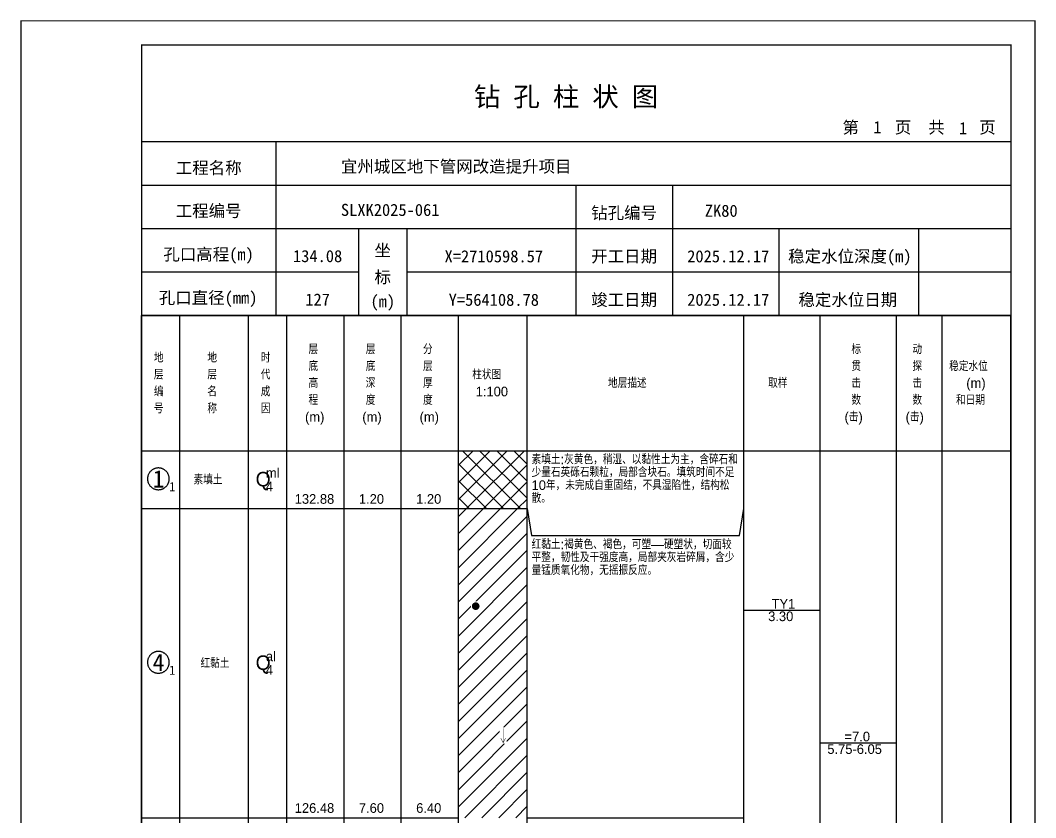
# Model space of a CAD drawing. Header units: millimetres. Extents: x 12489 to 89920, y 4630 to 4927.
# Drawn here: x 54729.3 to 54939.6, y 4761.7 to 4926.8 of the extents above; entities that cross this region are included whole.
import ezdxf
from ezdxf.enums import TextEntityAlignment as Align

# ---------------------------------------------------------------- set-up
doc = ezdxf.new("R2010")
doc.units = ezdxf.units.MM
doc.layers.add('GICAD_QUYANG', color=7, linetype='Continuous')
doc.layers.add('ZZT_TC', color=7, linetype='Continuous')
doc.styles.add('成果图图块', font='', dxfattribs={"height": 2.5})
doc.styles.add('成果图模板', font='')
doc.styles.add('成果图模板标题', font='simhei.ttf')
doc.styles.add('成果图表体', font='Comfont.shx', dxfattribs={"height": 2, "bigfont": 'Hztxt12a.shx'})
doc.styles.get('成果图图块').set_extended_font_data('FangSong_GB2312')
doc.styles.get('成果图模板').set_extended_font_data('FangSong_GB2312')

# ---------------------------------------------------------------- blocks, each defined once
blk = doc.blocks.new('DCBH-1-1-1368', base_point=(0.3, -0.11))
at = {"layer": 'ZZT_TC', "color": 7}
blk.add_polyline3d([(-0.19, 2.31, 0), (-0.3, 2.31, 0), (-0.41, 2.3, 0), (-0.52, 2.29, 0), (-0.63, 2.27, 0), (-0.73, 2.24, 0), (-0.84, 2.21, 0), (-0.95, 2.18, 0), (-1.05, 2.14, 0), (-1.15, 2.09, 0), (-1.25, 2.04, 0), (-1.35, 1.99, 0), (-1.44, 1.93, 0), (-1.53, 1.87, 0), (-1.62, 1.8, 0), (-1.7, 1.73, 0), (-1.78, 1.65, 0), (-1.86, 1.57, 0), (-1.93, 1.49, 0), (-2, 1.4, 0), (-2.06, 1.31, 0), (-2.12, 1.22, 0), (-2.17, 1.12, 0), (-2.22, 1.02, 0), (-2.27, 0.92, 0), (-2.31, 0.82, 0), (-2.34, 0.71, 0), (-2.37, 0.61, 0), (-2.4, 0.5, 0), (-2.41, 0.39, 0), (-2.43, 0.28, 0), (-2.44, 0.17, 0), (-2.44, 0.06, 0), (-2.44, -0.05, 0), (-2.43, -0.16, 0), (-2.41, -0.27, 0), (-2.4, -0.38, 0), (-2.37, -0.49, 0), (-2.34, -0.6, 0), (-2.31, -0.7, 0), (-2.27, -0.8, 0), (-2.22, -0.9, 0), (-2.17, -1, 0), (-2.12, -1.1, 0), (-2.06, -1.19, 0), (-2, -1.28, 0), (-1.93, -1.37, 0), (-1.86, -1.45, 0), (-1.78, -1.53, 0), (-1.7, -1.61, 0), (-1.62, -1.68, 0), (-1.53, -1.75, 0), (-1.44, -1.81, 0), (-1.35, -1.87, 0), (-1.25, -1.93, 0), (-1.15, -1.98, 0), (-1.05, -2.02, 0), (-0.95, -2.06, 0), (-0.84, -2.1, 0), (-0.73, -2.13, 0), (-0.63, -2.15, 0), (-0.52, -2.17, 0), (-0.41, -2.18, 0), (-0.3, -2.19, 0), (-0.19, -2.19, 0), (-0.08, -2.19, 0), (0.03, -2.18, 0), (0.14, -2.17, 0), (0.25, -2.15, 0), (0.36, -2.13, 0), (0.47, -2.1, 0), (0.57, -2.06, 0), (0.67, -2.02, 0), (0.77, -1.98, 0), (0.87, -1.93, 0), (0.97, -1.87, 0), (1.06, -1.81, 0), (1.15, -1.75, 0), (1.24, -1.68, 0), (1.32, -1.61, 0), (1.4, -1.53, 0), (1.48, -1.45, 0), (1.55, -1.37, 0), (1.62, -1.28, 0), (1.68, -1.19, 0), (1.74, -1.1, 0), (1.8, -1, 0), (1.85, -0.9, 0), (1.89, -0.8, 0), (1.93, -0.7, 0), (1.97, -0.6, 0), (2, -0.49, 0), (2.02, -0.38, 0), (2.04, -0.27, 0), (2.05, -0.16, 0), (2.06, -0.05, 0), (2.06, 0.06, 0), (2.06, 0.17, 0), (2.05, 0.28, 0), (2.04, 0.39, 0), (2.02, 0.5, 0), (2, 0.61, 0), (1.97, 0.71, 0), (1.93, 0.82, 0), (1.89, 0.92, 0), (1.85, 1.02, 0), (1.8, 1.12, 0), (1.74, 1.22, 0), (1.68, 1.31, 0), (1.62, 1.4, 0), (1.55, 1.49, 0), (1.48, 1.57, 0), (1.4, 1.65, 0), (1.32, 1.73, 0), (1.24, 1.8, 0), (1.15, 1.87, 0), (1.06, 1.93, 0), (0.97, 1.99, 0), (0.87, 2.04, 0), (0.77, 2.09, 0), (0.67, 2.14, 0), (0.57, 2.18, 0), (0.47, 2.21, 0), (0.36, 2.24, 0), (0.25, 2.27, 0), (0.14, 2.29, 0), (0.03, 2.3, 0), (-0.08, 2.31, 0), (-0.19, 2.31, 0)], dxfattribs=at)
at = {"style": '成果图图块'}
blk.add_text('1', height=3.57, dxfattribs=at).set_placement((-0.16, -1.74), align=Align.CENTER)
blk.add_text('1', height=1.91, dxfattribs=at).set_placement((2.03, -2.53))
blk = doc.blocks.new('DCBH-1-1-1369', base_point=(0.3, -0.11))
at = {"layer": 'ZZT_TC', "color": 7}
blk.add_polyline3d([(-0.19, 2.31, 0), (-0.3, 2.31, 0), (-0.41, 2.3, 0), (-0.52, 2.29, 0), (-0.63, 2.27, 0), (-0.73, 2.24, 0), (-0.84, 2.21, 0), (-0.95, 2.18, 0), (-1.05, 2.14, 0), (-1.15, 2.09, 0), (-1.25, 2.04, 0), (-1.35, 1.99, 0), (-1.44, 1.93, 0), (-1.53, 1.87, 0), (-1.62, 1.8, 0), (-1.7, 1.73, 0), (-1.78, 1.65, 0), (-1.86, 1.57, 0), (-1.93, 1.49, 0), (-2, 1.4, 0), (-2.06, 1.31, 0), (-2.12, 1.22, 0), (-2.17, 1.12, 0), (-2.22, 1.02, 0), (-2.27, 0.92, 0), (-2.31, 0.82, 0), (-2.34, 0.71, 0), (-2.37, 0.61, 0), (-2.4, 0.5, 0), (-2.41, 0.39, 0), (-2.43, 0.28, 0), (-2.44, 0.17, 0), (-2.44, 0.06, 0), (-2.44, -0.05, 0), (-2.43, -0.16, 0), (-2.41, -0.27, 0), (-2.4, -0.38, 0), (-2.37, -0.49, 0), (-2.34, -0.6, 0), (-2.31, -0.7, 0), (-2.27, -0.8, 0), (-2.22, -0.9, 0), (-2.17, -1, 0), (-2.12, -1.1, 0), (-2.06, -1.19, 0), (-2, -1.28, 0), (-1.93, -1.37, 0), (-1.86, -1.45, 0), (-1.78, -1.53, 0), (-1.7, -1.61, 0), (-1.62, -1.68, 0), (-1.53, -1.75, 0), (-1.44, -1.81, 0), (-1.35, -1.87, 0), (-1.25, -1.93, 0), (-1.15, -1.98, 0), (-1.05, -2.02, 0), (-0.95, -2.06, 0), (-0.84, -2.1, 0), (-0.73, -2.13, 0), (-0.63, -2.15, 0), (-0.52, -2.17, 0), (-0.41, -2.18, 0), (-0.3, -2.19, 0), (-0.19, -2.19, 0), (-0.08, -2.19, 0), (0.03, -2.18, 0), (0.14, -2.17, 0), (0.25, -2.15, 0), (0.36, -2.13, 0), (0.47, -2.1, 0), (0.57, -2.06, 0), (0.67, -2.02, 0), (0.77, -1.98, 0), (0.87, -1.93, 0), (0.97, -1.87, 0), (1.06, -1.81, 0), (1.15, -1.75, 0), (1.24, -1.68, 0), (1.32, -1.61, 0), (1.4, -1.53, 0), (1.48, -1.45, 0), (1.55, -1.37, 0), (1.62, -1.28, 0), (1.68, -1.19, 0), (1.74, -1.1, 0), (1.8, -1, 0), (1.85, -0.9, 0), (1.89, -0.8, 0), (1.93, -0.7, 0), (1.97, -0.6, 0), (2, -0.49, 0), (2.02, -0.38, 0), (2.04, -0.27, 0), (2.05, -0.16, 0), (2.06, -0.05, 0), (2.06, 0.06, 0), (2.06, 0.17, 0), (2.05, 0.28, 0), (2.04, 0.39, 0), (2.02, 0.5, 0), (2, 0.61, 0), (1.97, 0.71, 0), (1.93, 0.82, 0), (1.89, 0.92, 0), (1.85, 1.02, 0), (1.8, 1.12, 0), (1.74, 1.22, 0), (1.68, 1.31, 0), (1.62, 1.4, 0), (1.55, 1.49, 0), (1.48, 1.57, 0), (1.4, 1.65, 0), (1.32, 1.73, 0), (1.24, 1.8, 0), (1.15, 1.87, 0), (1.06, 1.93, 0), (0.97, 1.99, 0), (0.87, 2.04, 0), (0.77, 2.09, 0), (0.67, 2.14, 0), (0.57, 2.18, 0), (0.47, 2.21, 0), (0.36, 2.24, 0), (0.25, 2.27, 0), (0.14, 2.29, 0), (0.03, 2.3, 0), (-0.08, 2.31, 0), (-0.19, 2.31, 0)], dxfattribs=at)
at = {"style": '成果图图块'}
blk.add_text('4', height=3.57, dxfattribs=at).set_placement((-0.16, -1.74), align=Align.CENTER)
blk.add_text('1', height=1.91, dxfattribs=at).set_placement((2.03, -2.53))
blk = doc.blocks.new('gkqy1.dwg', base_point=(0.8, 0))
blk.add_wipeout([(-0.2, -0.2), (1.8, -0.2), (1.8, 1.8), (-0.2, 1.8)])
at = {"layer": 'GICAD_QUYANG'}
h = blk.add_hatch(color=7, dxfattribs=at)
edge = h.paths.add_edge_path()
edge.add_arc((0.8, 0.8), 0.8, 0, 360)
blk = doc.blocks.new('zztSLbg.dwg', base_point=(0.5, 0))
blk.add_wipeout([(-0.2, -0.2), (1.2, -0.2), (1.2, 3.2), (-0.2, 3.2)])
at = {"color": 7, "const_width": 0.1}
for points in [[(0.5, 3), (0.5, 0)], [(0, 1), (0.5, 0), (1, 1)]]:
    blk.add_lwpolyline(points, dxfattribs=at)
blk = doc.blocks.new('钻孔柱状图路桥昇龙制图梁世成校核莫家里.dwg193', base_point=(25, 236))
for p, q in [((52.82, 236), (52.82, 272)), ((25, 263), (205, 263)), ((115, 236), (115, 263)), ((135, 236), (135, 263)), ((25, 254), (205, 254)), ((70, 236), (70, 254)), ((80, 236), (80, 254)), ((157, 236), (157, 254)), ((185.95, 236), (185.95, 254)), ((25, 245), (70, 245)), ((80, 245), (205, 245))]:
    blk.add_line(p, q)
for points, const_width in [([(0, 0), (210, 0), (210, 297), (0, 297)], 0.25), ([(25, 5), (205, 5), (205, 292), (25, 292)], 0.3)]:
    blk.add_lwpolyline(points, close=True, dxfattribs=dict(const_width=const_width))
at = {"const_width": 0.3}
for points in [[(25, 272), (205, 272)], [(25, 236), (205, 236)]]:
    blk.add_lwpolyline(points, dxfattribs=at)
for s, height, style, p in [('钻 孔 柱 状 图', 4, '成果图模板标题', (93.8, 279.31)), ('第', 2.5, '成果图模板', (170.12, 273.7)), ('页', 2.5, '成果图模板', (180.96, 273.7)), ('共', 2.5, '成果图模板', (187.88, 273.7)), ('页', 2.5, '成果图模板', (198.44, 273.7)), ('工程名称', 2.5, '成果图模板', (32.07, 265.32)), ('宜州城区地下管网改造提升项目', 2.5, '成果图模板', (66.26, 265.61)), ('工程编号', 2.5, '成果图模板', (32.05, 256.41)), ('SLXK2025-061', 2.5, '成果图模板', (66.26, 256.61)), ('钻孔编号', 2.5, '成果图模板', (118.08, 256)), ('ZK80', 2.5, '成果图模板', (141.61, 256.43)), ('孔口高程(m)', 2.5, '成果图模板', (29.48, 247.41)), ('坐', 2.5, '成果图模板', (73.21, 248.24)), ('开工日期', 2.5, '成果图模板', (118.08, 247)), ('稳定水位深度(m)', 2.5, '成果图模板', (158.86, 247)), ('标', 2.5, '成果图模板', (73.21, 242.7)), ('孔口直径(mm)', 2.5, '成果图模板', (28.54, 238.41)), ('(m) ', 2.5, '成果图模板', (72.38, 237.65)), ('竣工日期', 2.5, '成果图模板', (118.08, 238)), ('稳定水位日期', 2.5, '成果图模板', (160.99, 238))]:
    blk.add_text(s, height=height, dxfattribs=dict(style=style)).set_placement(p)
at = {"style": '成果图模板'}
for s, p in [('1', (177.35, 273.74)), ('1', (195.08, 273.53)), ('134.08', (61.43, 247.04)), ('X=2710598.57', (97.92, 247)), ('2025.12.17', (146.46, 247)), ('127', (61.43, 238.04)), ('Y=564108.78', (97.92, 238)), ('2025.12.17', (146.46, 238))]:
    blk.add_text(s, height=2.5, dxfattribs=at).set_placement(p, align=Align.CENTER)

msp = doc.modelspace()

# ---------------------------------------------------------------- hatches: boundary and pattern name
at = {"linetype": 'Continuous'}
h = msp.add_hatch(dxfattribs=at)
h.set_pattern_fill('GKSTT', scale=0.5, style=0, pattern_type=2)
h.set_pattern_definition([(45, (0, 0), (-1.76776695, 1.76776695), []), (135, (0, 0), (-1.76776695, -1.76776695), [])])
h.paths.add_polyline_path([(54820.06, 4825.71), (54834.29, 4825.71), (54834.29, 4837.71), (54820.06, 4837.71)])
h = msp.add_hatch(dxfattribs=at)
h.set_pattern_fill('GKNXT', scale=0.5, style=0, pattern_type=2)
h.set_pattern_definition([(45, (0, 0), (-1.76776695, 1.76776695), [])])
h.paths.add_polyline_path([(54820.06, 4761.71), (54834.29, 4761.71), (54834.29, 4825.71), (54820.06, 4825.71)])

# ---------------------------------------------------------------- linework, layer by layer
at = {"color": 0}
for p, q in [((54754.45, 4837.71), (54762.35, 4837.71)), ((54754.45, 4825.71), (54754.45, 4837.71)), ((54762.35, 4825.71), (54762.35, 4837.71)), ((54754.45, 4825.71), (54762.35, 4825.71)), ((54754.45, 4825.71), (54762.35, 4825.71)), ((54754.45, 4761.71), (54754.45, 4825.71)), ((54762.35, 4761.71), (54762.35, 4825.71)), ((54754.45, 4761.71), (54762.35, 4761.71))]:
    msp.add_line(p, q, dxfattribs=at)
for points in [[(54754.45, 4865.71), (54762.35, 4865.71)], [(54754.45, 4837.71), (54754.45, 4865.71)], [(54762.35, 4837.71), (54762.35, 4865.71)], [(54762.35, 4865.71), (54776.58, 4865.71)], [(54762.35, 4837.71), (54762.35, 4865.71)], [(54776.58, 4837.71), (54776.58, 4865.71)], [(54776.58, 4865.71), (54784.49, 4865.71)], [(54776.58, 4837.71), (54776.58, 4865.71)], [(54784.49, 4837.71), (54784.49, 4865.71)], [(54784.49, 4865.71), (54796.35, 4865.71)], [(54784.49, 4837.71), (54784.49, 4865.71)], [(54796.35, 4837.71), (54796.35, 4865.71)], [(54796.35, 4865.71), (54808.2, 4865.71)], [(54796.35, 4837.71), (54796.35, 4865.71)], [(54808.2, 4837.71), (54808.2, 4865.71)], [(54808.2, 4865.71), (54820.06, 4865.71)], [(54808.2, 4837.71), (54808.2, 4865.71)], [(54820.06, 4837.71), (54820.06, 4865.71)], [(54820.06, 4865.71), (54834.29, 4865.71)], [(54820.06, 4837.71), (54820.06, 4865.71)], [(54834.29, 4837.71), (54834.29, 4865.71)], [(54834.29, 4865.71), (54879.11, 4865.71)], [(54834.29, 4837.71), (54834.29, 4865.71)], [(54879.11, 4837.71), (54879.11, 4865.71)], [(54879.11, 4865.71), (54894.92, 4865.71)], [(54879.11, 4837.71), (54879.11, 4865.71)], [(54894.92, 4837.71), (54894.92, 4865.71)], [(54894.92, 4865.71), (54910.73, 4865.71)], [(54894.92, 4837.71), (54894.92, 4865.71)], [(54910.73, 4837.71), (54910.73, 4865.71)], [(54910.73, 4865.71), (54920.22, 4865.71)], [(54910.73, 4837.71), (54910.73, 4865.71)], [(54920.22, 4837.71), (54920.22, 4865.71)], [(54920.22, 4865.71), (54934.45, 4865.71)], [(54920.22, 4837.71), (54920.22, 4865.71)], [(54934.45, 4837.71), (54934.45, 4865.71)], [(54754.45, 4837.71), (54762.35, 4837.71)], [(54754.45, 4643.71), (54754.45, 4837.71)], [(54754.45, 4837.71), (54762.35, 4837.71)], [(54762.35, 4643.71), (54762.35, 4837.71)], [(54762.35, 4837.71), (54776.58, 4837.71)], [(54762.35, 4643.71), (54762.35, 4837.71)], [(54762.35, 4837.71), (54776.58, 4837.71)], [(54762.35, 4837.71), (54776.58, 4837.71)], [(54762.35, 4825.71), (54762.35, 4837.71)], [(54776.58, 4643.71), (54776.58, 4837.71)], [(54776.58, 4825.71), (54776.58, 4837.71)], [(54776.58, 4837.71), (54784.49, 4837.71)], [(54776.58, 4643.71), (54776.58, 4837.71)], [(54776.58, 4837.71), (54784.49, 4837.71)], [(54776.58, 4837.71), (54784.49, 4837.71)], [(54776.58, 4825.71), (54776.58, 4837.71)], [(54784.49, 4643.71), (54784.49, 4837.71)], [(54784.49, 4825.71), (54784.49, 4837.71)], [(54784.49, 4837.71), (54796.35, 4837.71)], [(54784.49, 4643.71), (54784.49, 4837.71)], [(54784.49, 4837.71), (54796.35, 4837.71)], [(54784.49, 4837.71), (54796.35, 4837.71)], [(54784.49, 4825.71), (54784.49, 4837.71)], [(54796.35, 4643.71), (54796.35, 4837.71)], [(54796.35, 4825.71), (54796.35, 4837.71)], [(54796.35, 4837.71), (54808.2, 4837.71)], [(54796.35, 4643.71), (54796.35, 4837.71)], [(54796.35, 4837.71), (54808.2, 4837.71)], [(54796.35, 4837.71), (54808.2, 4837.71)], [(54796.35, 4825.71), (54796.35, 4837.71)], [(54808.2, 4643.71), (54808.2, 4837.71)], [(54808.2, 4825.71), (54808.2, 4837.71)], [(54808.2, 4837.71), (54820.06, 4837.71)], [(54808.2, 4643.71), (54808.2, 4837.71)], [(54808.2, 4837.71), (54820.06, 4837.71)], [(54808.2, 4837.71), (54820.06, 4837.71)], [(54808.2, 4825.71), (54808.2, 4837.71)], [(54820.06, 4643.71), (54820.06, 4837.71)], [(54820.06, 4825.71), (54820.06, 4837.71)], [(54820.06, 4837.71), (54834.29, 4837.71)], [(54820.06, 4643.71), (54820.06, 4837.71)], [(54820.06, 4837.71), (54834.29, 4837.71)], [(54834.29, 4643.71), (54834.29, 4837.71)], [(54834.29, 4837.71), (54879.11, 4837.71)], [(54834.29, 4643.71), (54834.29, 4837.71)], [(54834.29, 4837.71), (54879.11, 4837.71)], [(54834.29, 4825.71), (54834.29, 4837.71)], [(54879.11, 4643.71), (54879.11, 4837.71)], [(54879.11, 4825.71), (54879.11, 4837.71)], [(54879.11, 4837.71), (54894.92, 4837.71)], [(54879.11, 4643.71), (54879.11, 4837.71)], [(54879.11, 4837.71), (54894.92, 4837.71)], [(54894.92, 4643.71), (54894.92, 4837.71)], [(54894.92, 4837.71), (54910.73, 4837.71)], [(54894.92, 4643.71), (54894.92, 4837.71)], [(54894.92, 4837.71), (54910.73, 4837.71)], [(54910.73, 4643.71), (54910.73, 4837.71)], [(54910.73, 4837.71), (54920.22, 4837.71)], [(54910.73, 4643.71), (54910.73, 4837.71)], [(54910.73, 4837.71), (54920.22, 4837.71)], [(54920.22, 4643.71), (54920.22, 4837.71)], [(54920.22, 4837.71), (54934.45, 4837.71)], [(54920.22, 4643.71), (54920.22, 4837.71)], [(54920.22, 4837.71), (54934.45, 4837.71)], [(54934.45, 4643.71), (54934.45, 4837.71)], [(54762.35, 4825.71), (54776.58, 4825.71)], [(54762.35, 4825.71), (54776.58, 4825.71)], [(54762.35, 4761.71), (54762.35, 4825.71)], [(54776.58, 4761.71), (54776.58, 4825.71)], [(54776.58, 4825.71), (54784.49, 4825.71)], [(54776.58, 4825.71), (54784.49, 4825.71)], [(54776.58, 4761.71), (54776.58, 4825.71)], [(54784.49, 4761.71), (54784.49, 4825.71)], [(54784.49, 4825.71), (54796.35, 4825.71)], [(54784.49, 4825.71), (54796.35, 4825.71)], [(54784.49, 4761.71), (54784.49, 4825.71)], [(54796.35, 4761.71), (54796.35, 4825.71)], [(54796.35, 4825.71), (54808.2, 4825.71)], [(54796.35, 4825.71), (54808.2, 4825.71)], [(54796.35, 4761.71), (54796.35, 4825.71)], [(54808.2, 4761.71), (54808.2, 4825.71)], [(54808.2, 4825.71), (54820.06, 4825.71)], [(54808.2, 4825.71), (54820.06, 4825.71)], [(54808.2, 4761.71), (54808.2, 4825.71)], [(54820.06, 4761.71), (54820.06, 4825.71)], [(54834.29, 4825.71), (54835.19, 4820.11)], [(54834.29, 4761.71), (54834.29, 4825.71)], [(54878.22, 4820.11), (54879.11, 4825.71)], [(54879.11, 4761.71), (54879.11, 4825.71)], [(54835.19, 4820.11), (54878.22, 4820.11)], [(54879.11, 4804.71), (54894.92, 4804.71)], [(54894.92, 4777.21), (54910.73, 4777.21)], [(54762.35, 4761.71), (54776.58, 4761.71)], [(54776.58, 4761.71), (54784.49, 4761.71)], [(54784.49, 4761.71), (54796.35, 4761.71)], [(54796.35, 4761.71), (54808.2, 4761.71)], [(54808.2, 4761.71), (54820.06, 4761.71)], [(54834.29, 4761.71), (54879.11, 4761.71)]]:
    msp.add_lwpolyline(points, dxfattribs=at)
at = {"color": 7, "flags": 128}
msp.add_lwpolyline([(54820.06, 4825.71), (54834.29, 4825.71)], dxfattribs=at)

# ---------------------------------------------------------------- block references
for name, p in [('DCBH-1-1-1368', (54758.4, 4831.71)), ('DCBH-1-1-1369', (54758.4, 4793.71))]:
    msp.add_blockref(name, p)

# ---------------------------------------------------------------- texts
at = {"color": 0, "style": '成果图表体'}
for s, height, p in [('层', 2, (54789, 4857.71)), ('层', 2, (54800.85, 4857.71)), ('分', 2, (54812.71, 4857.71)), ('标', 2, (54901.41, 4857.71)), ('动', 2, (54914.05, 4857.71)), ('地', 2, (54756.98, 4855.96)), ('地', 2, (54768.05, 4855.96)), ('时', 2, (54779.11, 4855.96)), ('底', 2, (54789, 4854.21)), ('底', 2, (54800.85, 4854.21)), ('层', 2, (54812.71, 4854.21)), ('贯', 2, (54901.41, 4854.21)), ('探', 2, (54914.05, 4854.21)), ('稳定水位', 2, (54921.65, 4854.21)), ('层', 2, (54756.98, 4852.46)), ('层', 2, (54768.05, 4852.46)), ('代', 2, (54779.11, 4852.46)), ('高', 2, (54789, 4850.71)), ('深', 2, (54800.85, 4850.71)), ('厚', 2, (54812.71, 4850.71)), ('柱状图', 2, (54822.91, 4852.46)), ('地层描述', 2, (54851.02, 4850.71)), ('取样', 2, (54884.18, 4850.71)), ('击', 2, (54901.41, 4850.71)), ('击', 2, (54914.05, 4850.71)), ('(m)', 2, (54925.2, 4850.71)), ('编', 2, (54756.98, 4848.96)), ('名', 2, (54768.05, 4848.96)), ('成', 2, (54779.11, 4848.96)), ('1:100', 2, (54823.62, 4848.96)), ('程', 2, (54789, 4847.21)), ('度', 2, (54800.85, 4847.21)), ('度', 2, (54812.71, 4847.21)), ('数', 2, (54901.41, 4847.21)), ('数', 2, (54914.05, 4847.21)), ('和日期', 2, (54923.07, 4847.21)), ('号', 2, (54756.98, 4845.46)), ('称', 2, (54768.05, 4845.46)), ('因', 2, (54779.11, 4845.46)), ('(m)', 2, (54788.28, 4843.71)), ('(m)', 2, (54800.14, 4843.71)), ('(m)', 2, (54812, 4843.71)), ('(击)', 2, (54899.99, 4843.71)), ('(击)', 2, (54912.63, 4843.71)), ('ml', 2, (54780.18, 4832.11)), ('素填土', 2, (54765.2, 4830.71)), ('Q', 3, (54778.05, 4830.31)), ('4', 2, (54780.18, 4829.31)), ('132.88', 2, (54786.15, 4826.71)), ('1.20', 2, (54799.43, 4826.71)), ('1.20', 2, (54811.29, 4826.71)), ('TY1', 2, (54884.89, 4805.01)), ('3.30', 2, (54884.18, 4802.41)), ('al', 2, (54780.18, 4794.11)), ('红黏土', 2, (54766.63, 4792.71)), ('Q', 3, (54778.05, 4792.31)), ('4', 2, (54780.18, 4791.31)), ('=7.0', 2, (54899.99, 4777.51)), ('5.75-6.05', 2, (54896.43, 4774.91)), ('126.48', 2, (54786.15, 4762.71)), ('7.60', 2, (54799.43, 4762.71)), ('6.40', 2, (54811.29, 4762.71))]:
    msp.add_text(s, height=height, dxfattribs=at).set_placement(p)
at = {"color": 0, "char_height": 2, "width": 43.0292, "attachment_point": 1, "line_spacing_factor": 0.8, "style": '成果图表体'}
for s, insert in [('素填土:灰黄色，稍湿、以黏性土为主，含碎石和少量石英砾石颗粒，局部含块石。填筑时间不足10年，未完成自重固结，不具湿陷性，结构松散。', (54835.19, 4836.91)), ('红黏土:褐黄色、褐色，可塑—硬塑状，切面较平整，韧性及干强度高，局部夹灰岩碎屑，含少量锰质氧化物，无摇振反应。', (54835.19, 4819.31))]:
    msp.add_mtext(s, dxfattribs=dict(at, insert=insert))

# ---------------------------------------------------------------- next in the draw order: block references
for name, p in [('gkqy1.dwg', (54823.62, 4804.71)), ('zztSLbg.dwg', (54829.31, 4777.21))]:
    msp.add_blockref(name, p)

# ---------------------------------------------------------------- next in the draw order: block references
msp.add_blockref('钻孔柱状图路桥昇龙制图梁世成校核莫家里.dwg193', (54754.45, 4865.71))

doc.saveas('drawing.dxf')
